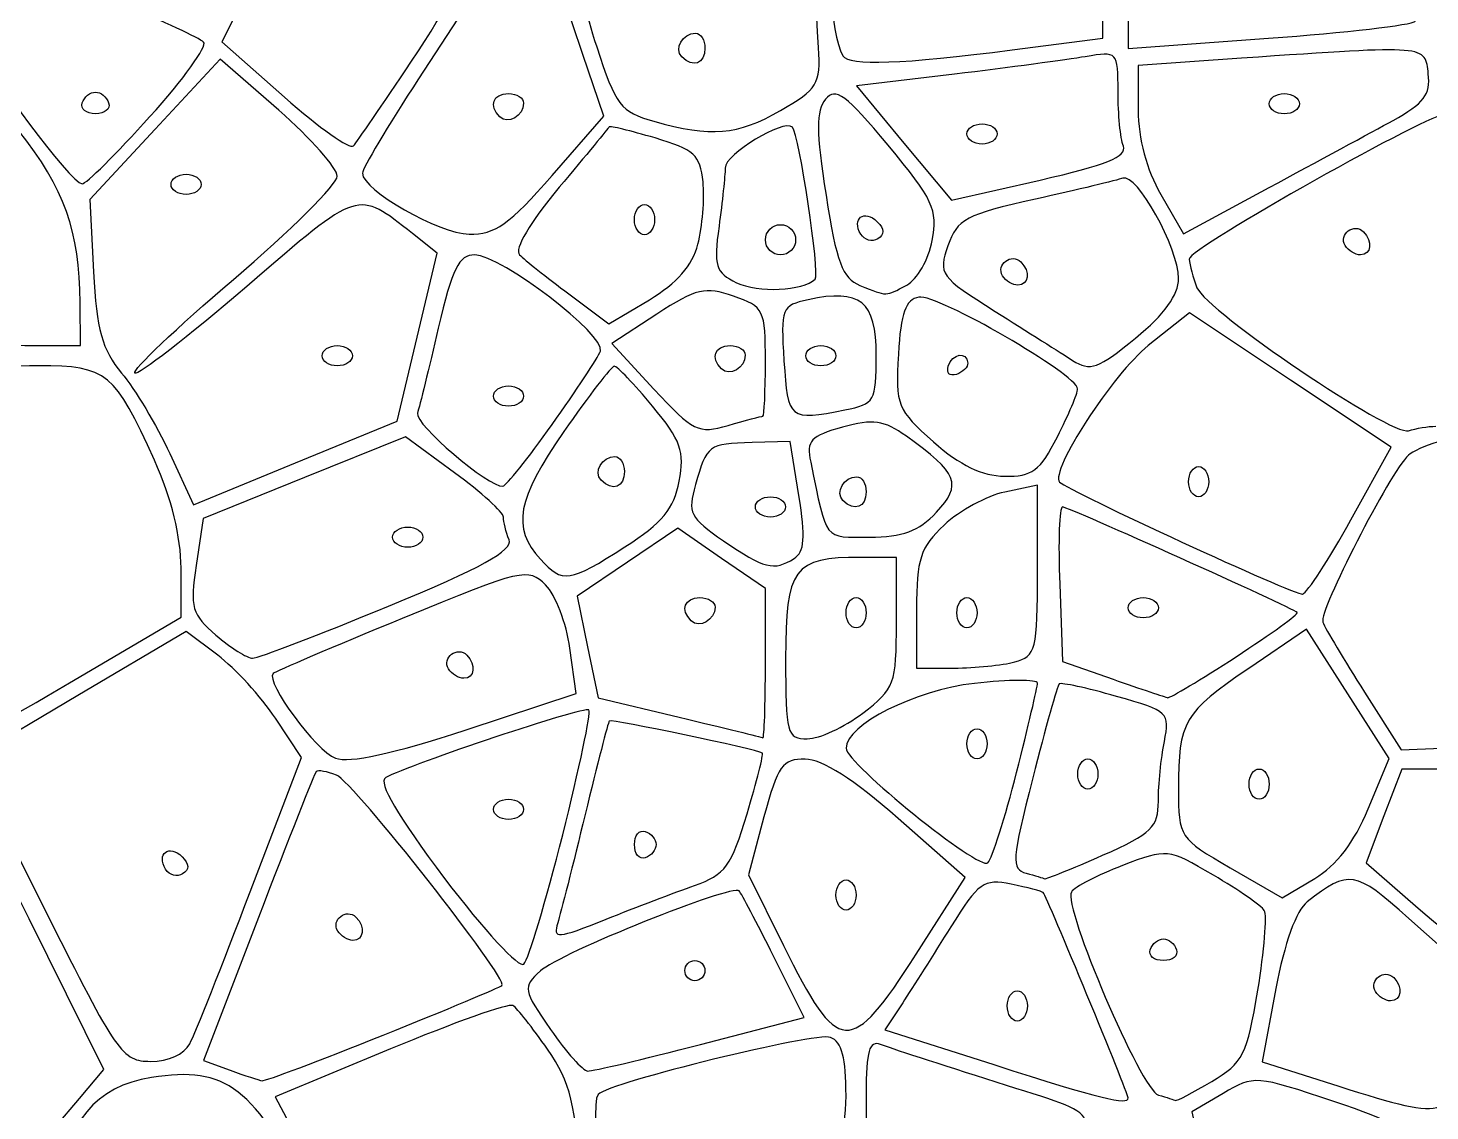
# Model space of a CAD drawing. Extents: x 1 to 601, y -4 to 449.
# Drawn here: x 318.7 to 423.1, y 79.4 to 160 of the extents above; entities that cross this region are included whole.
import ezdxf

# ---------------------------------------------------------------- set-up
doc = ezdxf.new("R2010")
doc.units = 0
doc.layers.get('0').update_dxf_attribs({"linetype": 'CONTINUOUS'})

msp = doc.modelspace()

# ---------------------------------------------------------------- linework, layer by layer
at = {"color": 7}
for points in [[(392.00097, 158.376008), (398.75097, 159.24903), (398.75097, 165.24903), (398.75097, 171.24903), (390.50097, 171.008438)], [(407.56347, 168.157575), (400.62597, 169.138335), (400.62597, 163.811782), (400.62597, 158.485237), (411.066008, 159.244665)], [(335.002957, 162.627945), (333.15846, 158.988015), (337.829715, 154.854008)], [(357.742477, 149.040645), (361.583932, 153.45726), (360.036097, 158.040645), (358.488262, 162.62403), (355.229377, 162.62403), (351.970485, 162.62403), (347.798227, 156.223223)], [(337.39269, 153.883432), (333.03441, 157.688842), (328.184167, 152.468932), (323.333925, 147.24903), (323.61351, 141.870675)], [(409.06347, 157.757918), (401.37597, 157.229685), (401.37597, 153.887947)], [(387.704122, 156.573263), (380.407275, 155.692763), (383.937142, 151.45053), (387.467017, 147.208305), (394.066987, 148.696853)], [(403.058002, 147.62361), (404.740042, 144.70101), (411.120502, 148.137263)], [(347.701492, 137.00499), (349.19376, 143.252872), (347.347365, 144.709785)], [(358.989068, 140.225243), (361.977165, 137.99844), (364.985025, 139.79211)], [(319.06347, 136.383315), (322.62597, 136.374015), (322.608045, 139.561515), (322.608075, 139.56153)], [(417.217042, 123.422625), (420.206272, 128.812267), (412.701352, 133.809075), (405.196432, 138.805883), (402.128962, 136.3764)], [(365.530822, 138.712928), (362.191455, 136.540695), (365.321092, 133.145437)], [(329.28015, 128.355585), (331.05933, 124.529985), (338.634277, 127.64355), (346.209232, 130.757115), (347.701492, 137.00499)], [(350.482005, 126.921195), (346.83804, 129.596108), (339.308535, 126.552562), (331.779038, 123.509017), (331.256753, 120.02616)], [(376.11465, 125.21331), (375.45765, 129.24903), (372.64152, 129.161242)], [(393.87597, 119.646097), (393.87597, 125.993213), (391.43847, 125.479567)], [(373.62597, 112.713), (373.62597, 118.30197), (370.365225, 120.545415), (367.104488, 122.788868), (363.357998, 120.26583), (359.611508, 117.7428), (360.386917, 113.95749), (361.162328, 110.172172), (367.206653, 108.728093)], [(383.37597, 115.787198), (383.37597, 120.62403), (380.701665, 120.62403)], [(321.813405, 111.278363), (330.12597, 116.182703), (330.12597, 119.812733)], [(395.531925, 118.62396), (395.75097, 112.873883), (399.50097, 111.557085)], [(384.87597, 116.733713), (384.87597, 112.37403), (387.68847, 112.38423)], [(332.856173, 113.342595), (330.50097, 115.113645), (322.44537, 110.345692), (314.389763, 105.57774), (320.012565, 94.350885)], [(418.497375, 101.905223), (420.052155, 105.646448), (416.980522, 110.464478), (413.90889, 115.282508), (409.61145, 112.364168)], [(351.350692, 107.802105), (359.526037, 110.49903), (359.06616, 113.863043)], [(418.221675, 110.595413), (420.962978, 106.31007), (426.349613, 106.52955)], [(335.273003, 95.738235), (339.078825, 105.727432), (337.1451, 108.649485)], [(431.270265, 100.301648), (430.325857, 104.87403), (425.662942, 104.87403), (421.000035, 104.87403), (419.667052, 101.383665), (418.33407, 97.8933), (422.02476, 94.691535)], [(373.518967, 101.31153), (372.36591, 96.99903), (374.966497, 91.74903)], [(384.840045, 91.090695), (388.502685, 96.807368), (383.501827, 101.20266)], [(408.230107, 97.522672), (412.084245, 95.297505), (414.51342, 96.730748)], [(310.442318, 80.493427), (320.75097, 78.216682), (322.568573, 80.370735), (324.386175, 82.524795), (318.828248, 93.720157)], [(335.88366, 93.834023), (331.79127, 83.19393), (333.77112, 82.468193)], [(425.238758, 84.99903), (425.476538, 90.24903), (421.524735, 93.756825)], [(368.779995, 84.378967), (376.516373, 86.383912), (374.232285, 90.941467)], [(411.624608, 88.549598), (410.602845, 83.100172), (416.301908, 81.285495)], [(383.843543, 87.489847), (382.523325, 85.480665), (390.637148, 82.878)], [(345.70521, 84.052215), (337.117538, 80.495033), (341.08794, 73.009575), (345.05835, 65.52411), (349.77966, 63.88263)], [(381.12597, 80.67627), (381.12597, 76.568025), (385.81347, 73.477823)], [(407.693183, 80.74056), (405.359775, 79.363815), (406.933935, 72.302858)]]:
    msp.add_lwpolyline(points, dxfattribs=at)
for points in [[(367.396358, 157.85364)], [(392.00097, 158.376008)], [(347.235293, 157.470728)], [(322.769722, 154.43028)], [(374.75097, 153.871058)], [(411.12597, 154.37403)], [(327.803422, 153.411878)], [(353.85558, 153.394418)], [(420.348082, 153.131332)], [(388.62597, 152.12403)], [(400.271467, 151.216058)], [(329.37597, 148.37403)], [(357.742477, 149.040645)], [(363.87597, 145.74903)], [(373.62597, 144.24903)], [(380.727667, 144.661695)], [(368.601113, 143.93304)], [(416.783003, 143.822205)], [(377.319038, 141.3171)], [(391.283003, 141.572205)], [(404.37597, 141.378285)], [(384.142965, 140.883113)], [(340.62597, 135.62403)], [(370.35558, 134.644418)], [(376.62597, 135.62403)], [(387.23847, 134.83653)], [(353.37597, 132.62403)], [(379.53222, 131.59278)], [(357.746055, 130.503187)], [(373.43352, 131.12403)], [(395.36073, 129.59415)], [(361.396357, 126.35364)], [(405.12597, 126.24903)], [(372.87597, 124.37403)], [(379.396357, 124.85364)], [(386.355315, 123.97704)], [(417.217042, 123.422625)], [(345.87597, 122.12403)], [(363.16959, 121.40202)], [(375.76131, 120.537292)], [(345.56583, 116.988998)], [(368.10558, 115.894418)], [(379.62597, 116.49903)], [(387.87597, 116.49903)], [(400.62597, 116.87403)], [(373.62597, 112.713)], [(392.18847, 112.84671)], [(408.65853, 113.226683)], [(350.033003, 112.322205)], [(321.813405, 111.278363)], [(380.867677, 109.037198)], [(388.62597, 106.74903)], [(392.32128, 104.623958)], [(396.87597, 104.49903)], [(409.62597, 103.74903)], [(353.37597, 101.87403)], [(418.497375, 101.905223)], [(358.533952, 99.976875)], [(363.87597, 99.24903)], [(398.729587, 98.457758)], [(328.977668, 97.411695)], [(368.351182, 96.21231)], [(378.87597, 95.49903)], [(341.783003, 92.822205)], [(384.840045, 91.090695)], [(402.269723, 91.43028)], [(367.62597, 89.87403)], [(419.033003, 88.322205)], [(391.62597, 87.24903)], [(345.158528, 85.07184)], [(330.77019, 84.43653)], [(368.779995, 84.378967)], [(406.849875, 81.63426)], [(400.62597, 80.41182)]]:
    msp.add_lwpolyline(points, close=True, dxfattribs=at)
for points in [[(378.898703, 167.928915), (378.101085, 166.00329), (378.414825, 159.632483), (379.390792, 157.93653)], [(377.580547, 158.54622), (377.190398, 165.305993), (377.601772, 165.037388), (368.537033, 164.45073)], [(347.235293, 157.470728), (350.38686, 162.198855), (350.893005, 163.399575), (350.150048, 164.38539)], [(360.00702, 163.65045), (359.735355, 163.496332), (360.210952, 161.223743), (361.06392, 158.600243)], [(331.800622, 158.961795), (331.498312, 159.243428), (328.806937, 160.5039), (325.819792, 161.762835)], [(411.066008, 159.244665), (416.808023, 159.662355), (421.735658, 160.233713), (422.016293, 160.514355)], [(327.803422, 153.411878), (330.304192, 156.1827), (332.102925, 158.680163), (331.800622, 158.961795)], [(367.396358, 157.85364), (366.79716, 158.452838), (367.4745, 159.62403), (368.420235, 159.62403)], [(368.420235, 159.62403), (368.80839, 159.62403), (369.12597, 159.11778), (369.12597, 158.49903)], [(422.973082, 156.59409), (422.721855, 158.748713), (423.064972, 158.720003), (409.06347, 157.757918)], [(315.713625, 157.82562), (315.481717, 157.09125), (321.935692, 148.454813), (322.753777, 148.40478)], [(361.06392, 158.600243), (362.48238, 154.237395), (362.84463, 153.765517), (365.307862, 153.07191)], [(369.12597, 158.49903), (369.12597, 157.339223), (368.241, 157.009005), (367.396358, 157.85364)], [(374.75097, 153.871058), (377.520945, 155.461358), (377.737905, 155.81982), (377.580547, 158.54622)], [(379.390792, 157.93653), (379.824982, 157.18203), (383.855512, 157.322498), (392.00097, 158.376008)], [(397.43847, 157.872368), (396.097845, 157.64214), (391.717387, 157.057538), (387.704122, 156.573263)], [(399.87597, 155.26884), (399.87597, 158.264288), (399.854445, 158.287268), (397.43847, 157.872368)], [(342.961215, 151.234515), (343.214347, 151.517498), (345.137685, 154.323795), (347.235293, 157.470728)], [(420.348082, 153.131333), (422.642175, 154.386555), (423.152055, 155.059163), (422.973082, 156.59409)], [(347.798227, 156.223223), (345.503482, 152.702775), (343.62597, 149.542193), (343.62597, 149.199698)], [(382.76127, 151.283243), (379.607377, 155.07303), (378.854385, 155.626718), (378.09642, 154.71342)], [(322.769722, 154.43028), (322.917532, 154.873718), (323.359095, 155.23653), (323.75097, 155.23653)], [(323.75097, 155.23653), (324.142845, 155.23653), (324.584407, 154.873718), (324.732217, 154.43028)], [(337.829715, 154.854008), (340.398908, 152.580308), (342.708082, 150.951533), (342.961215, 151.234515)], [(353.85558, 153.394418), (353.010945, 154.23906), (353.341162, 155.12403), (354.50097, 155.12403)], [(354.50097, 155.12403), (355.11972, 155.12403), (355.62597, 154.80645), (355.62597, 154.418295)], [(378.09642, 154.71342), (377.3907, 153.863085), (377.39928, 152.29542), (378.135495, 147.562545)], [(400.271467, 151.216058), (400.053945, 151.782915), (399.87597, 153.606668), (399.87597, 155.26884)], [(411.12597, 154.37403), (411.12597, 154.78653), (411.63222, 155.12403), (412.25097, 155.12403)], [(412.25097, 155.12403), (412.86972, 155.12403), (413.37597, 154.78653), (413.37597, 154.37403)], [(323.75097, 153.62403), (323.063467, 153.62403), (322.621905, 153.986843), (322.769722, 154.43028)], [(324.732217, 154.43028), (324.880035, 153.986843), (324.438472, 153.62403), (323.75097, 153.62403)], [(341.75097, 148.984215), (341.75097, 149.585805), (339.789742, 151.79046), (337.39269, 153.883432)], [(355.62597, 154.418295), (355.62597, 153.47256), (354.454777, 152.79522), (353.85558, 153.394418)], [(365.307862, 153.07191), (369.591562, 151.8657), (371.546145, 152.031113), (374.75097, 153.871058)], [(401.37597, 153.887947), (401.37597, 151.794428), (402.004252, 149.454547), (403.058002, 147.62361)], [(424.190812, 153.508478), (423.746392, 154.06086), (405.128917, 143.59344), (405.178687, 142.819178)], [(412.25097, 153.62403), (411.63222, 153.62403), (411.12597, 153.96153), (411.12597, 154.37403)], [(413.37597, 154.37403), (413.37597, 153.96153), (412.86972, 153.62403), (412.25097, 153.62403)], [(322.608075, 139.56153), (322.578, 144.914768), (321.462645, 148.041375), (318.034245, 152.382727)], [(322.753777, 148.40478), (323.030317, 148.38783), (325.30266, 150.641063), (327.803422, 153.411878)], [(361.989353, 152.653935), (361.950053, 152.568735), (360.280275, 150.54411), (358.278705, 148.154767)], [(365.405873, 151.825913), (363.566078, 152.366528), (362.028638, 152.739135), (361.989353, 152.653935)], [(375.631282, 152.618715), (374.985285, 153.264713), (370.62597, 150.622057), (370.62597, 149.584448)], [(377.319037, 141.3171), (377.705272, 141.703335), (376.153132, 152.096873), (375.631282, 152.618715)], [(388.62597, 152.12403), (388.62597, 152.53653), (389.13222, 152.87403), (389.75097, 152.87403)], [(389.75097, 152.87403), (390.36972, 152.87403), (390.87597, 152.53653), (390.87597, 152.12403)], [(411.120502, 148.137263), (414.62976, 150.027195), (418.782172, 152.274525), (420.348082, 153.131332)], [(368.980163, 148.561643), (368.780385, 150.550163), (368.32161, 150.96915), (365.405873, 151.825913)], [(389.75097, 151.37403), (389.13222, 151.37403), (388.62597, 151.71153), (388.62597, 152.12403)], [(390.87597, 152.12403), (390.87597, 151.71153), (390.36972, 151.37403), (389.75097, 151.37403)], [(386.041837, 144.203108), (386.471527, 146.493563), (386.12514, 147.24114), (382.76127, 151.283243)], [(394.066987, 148.696853), (398.971942, 149.80311), (400.565392, 150.450105), (400.271467, 151.216058)], [(370.62597, 149.584448), (370.62597, 149.033865), (370.42065, 147.085425), (370.169708, 145.254577)], [(329.37597, 148.37403), (329.37597, 148.78653), (329.88222, 149.12403), (330.50097, 149.12403)], [(330.50097, 147.62403), (329.88222, 147.62403), (329.37597, 147.96153), (329.37597, 148.37403)], [(330.50097, 149.12403), (331.11972, 149.12403), (331.62597, 148.78653), (331.62597, 148.37403)], [(331.62597, 148.37403), (331.62597, 147.96153), (331.11972, 147.62403), (330.50097, 147.62403)], [(334.021072, 141.299617), (338.272515, 144.924547), (341.75097, 148.382617), (341.75097, 148.984215)], [(343.62597, 149.199698), (343.62597, 147.953303), (349.311855, 144.713018), (351.575992, 144.669113)], [(351.575992, 144.669113), (353.502817, 144.631763), (354.558937, 145.38045), (357.742477, 149.040645)], [(368.601113, 143.93304), (368.935643, 145.224038), (369.106215, 147.306908), (368.980163, 148.561643)], [(400.234748, 148.838302), (399.813323, 148.68114), (396.883185, 147.97737), (393.72333, 147.274373)], [(404.37597, 141.378285), (404.37597, 143.64222), (401.27595, 149.2266), (400.234748, 148.838302)], [(347.347365, 144.709785), (343.199317, 147.982845), (343.504042, 148.079895), (335.016457, 140.78274)], [(358.278705, 148.154767), (356.101605, 145.55589), (354.91299, 143.537618), (355.320233, 143.131282)], [(378.135495, 147.562545), (378.909765, 142.585313), (379.362285, 141.386115), (380.664705, 140.859938)], [(393.72333, 147.274373), (388.534275, 146.11992), (387.90432, 145.784423), (387.215528, 143.808548)], [(363.87597, 145.74903), (363.87597, 146.36778), (364.21347, 146.87403), (364.62597, 146.87403)], [(364.62597, 146.87403), (365.03847, 146.87403), (365.37597, 146.36778), (365.37597, 145.74903)], [(380.72769, 144.661695), (380.015032, 145.814805), (380.991202, 146.558798), (381.95382, 145.59618)], [(364.62597, 144.62403), (364.21347, 144.62403), (363.87597, 145.13028), (363.87597, 145.74903)], [(365.37597, 145.74903), (365.37597, 145.13028), (365.03847, 144.62403), (364.62597, 144.62403)], [(370.169708, 145.254577), (369.761332, 142.27518), (369.8991, 141.834817), (371.482208, 141.059205)], [(373.62597, 144.24903), (373.62597, 144.86778), (374.13222, 145.37403), (374.75097, 145.37403)], [(374.75097, 145.37403), (375.36972, 145.37403), (375.87597, 144.86778), (375.87597, 144.24903)], [(381.95382, 145.59618), (382.492455, 145.057545), (382.505392, 144.63804), (381.99312, 144.32145)], [(416.783003, 143.822205), (416.270692, 144.651128), (417.453803, 145.546193), (418.14636, 144.853642)], [(374.75097, 143.12403), (374.13222, 143.12403), (373.62597, 143.63028), (373.62597, 144.24903)], [(375.87597, 144.24903), (375.87597, 143.63028), (375.36972, 143.12403), (374.75097, 143.12403)], [(381.99312, 144.32145), (381.57318, 144.061913), (381.003727, 144.215025), (380.727667, 144.661695)], [(384.143002, 140.883143), (384.92313, 141.30066), (385.777605, 142.794645), (386.041837, 144.203108)], [(418.14636, 144.853642), (418.859453, 144.14055), (418.726553, 143.12403), (417.920235, 143.12403)], [(351.988942, 143.12403), (350.803785, 143.12403), (350.305012, 142.126612), (349.26987, 137.68653)], [(361.343962, 135.970912), (361.787805, 137.127547), (353.94546, 143.12403), (351.988942, 143.12403)], [(355.320233, 143.131282), (355.69464, 142.757708), (357.345615, 141.449985), (358.989068, 140.225243)], [(364.985025, 139.79211), (367.04115, 141.018233), (368.185335, 142.328483), (368.601113, 143.93304)], [(387.215528, 143.808548), (386.47935, 141.69675), (386.60109, 141.527445), (390.726938, 138.925215)], [(391.283003, 141.572205), (390.770693, 142.401128), (391.953803, 143.296193), (392.64636, 142.603642)], [(417.920235, 143.12403), (417.53208, 143.12403), (417.020325, 143.438212), (416.783003, 143.822205)], [(392.64636, 142.603642), (393.359453, 141.89055), (393.226553, 140.87403), (392.420235, 140.87403)], [(405.178687, 142.819178), (405.207637, 142.368097), (405.46563, 141.407227), (405.751912, 140.68392)], [(323.61351, 141.870675), (323.838547, 137.541765), (324.245092, 136.071712), (325.697032, 134.336752)], [(326.674987, 134.325007), (326.463885, 134.53611), (329.769622, 137.674687), (334.021072, 141.299617)], [(371.482208, 141.059205), (373.049768, 140.291205), (376.443075, 140.441137), (377.319038, 141.3171)], [(392.420235, 140.87403), (392.03208, 140.87403), (391.520325, 141.188212), (391.283003, 141.572205)], [(401.183475, 136.938713), (403.34751, 138.711982), (404.37597, 140.14218), (404.37597, 141.378285)], [(335.016457, 140.78274), (330.63975, 137.019885), (326.88609, 134.113912), (326.674987, 134.325007)], [(371.248087, 140.05623), (369.135697, 140.79261), (368.49735, 140.642625), (365.530822, 138.712928)], [(373.62597, 135.175657), (373.62597, 139.051598), (373.522852, 139.26324), (371.248087, 140.05623)], [(381.87597, 135.667237), (381.87597, 139.672043), (380.68368, 140.639228), (376.796618, 139.787647)], [(380.664705, 140.859938), (382.74804, 140.01828), (382.524157, 140.016788), (384.142965, 140.883113)], [(385.054095, 139.982692), (384.046912, 139.79124), (383.69892, 138.826012), (383.521777, 135.732525)], [(396.86955, 133.15665), (396.858225, 134.201197), (386.405992, 140.23968), (385.054095, 139.982692)], [(405.751912, 140.68392), (406.444605, 138.933803), (420.225045, 129.623415), (421.499812, 130.04427)], [(313.88496, 138.820815), (315.32703, 136.65396), (315.88443, 136.391595), (319.06347, 136.383315)], [(376.796618, 139.787647), (374.830928, 139.356997), (374.761013, 139.178925), (375.007883, 135.231758)], [(390.726938, 138.925215), (393.077655, 137.442585), (395.67372, 135.80049), (396.495975, 135.276113)], [(349.26987, 137.68653), (348.572647, 134.695905), (347.87829, 131.84385), (347.726857, 131.348632)], [(396.495975, 135.276113), (397.806795, 134.440163), (398.384295, 134.644995), (401.183475, 136.938713)], [(340.62597, 135.62403), (340.62597, 136.03653), (341.13222, 136.37403), (341.75097, 136.37403)], [(341.75097, 136.37403), (342.36972, 136.37403), (342.87597, 136.03653), (342.87597, 135.62403)], [(357.746055, 130.503187), (359.530852, 133.004745), (361.149907, 135.465217), (361.343962, 135.970912)], [(370.35558, 134.644418), (369.510945, 135.48906), (369.841162, 136.37403), (371.00097, 136.37403)], [(371.00097, 136.37403), (371.61972, 136.37403), (372.12597, 136.05645), (372.12597, 135.668295)], [(376.62597, 135.62403), (376.62597, 136.03653), (377.13222, 136.37403), (377.75097, 136.37403)], [(377.75097, 136.37403), (378.36972, 136.37403), (378.87597, 136.03653), (378.87597, 135.62403)], [(383.521777, 135.732525), (383.30355, 131.921512), (383.429107, 131.609452), (386.146777, 129.208275)], [(387.23847, 134.83653), (387.560752, 135.803385), (388.589452, 135.977055), (388.68222, 135.08028)], [(402.128962, 136.3764), (399.520027, 134.310083), (394.757535, 126.99246), (395.523292, 126.226702)], [(319.533113, 134.87403), (315.639218, 134.87403), (314.61549, 134.513543), (309.963855, 131.504415)], [(328.145048, 127.8459), (325.202678, 134.386095), (324.604793, 134.87403), (319.533113, 134.87403)], [(341.75097, 134.87403), (341.13222, 134.87403), (340.62597, 135.21153), (340.62597, 135.62403)], [(342.87597, 135.62403), (342.87597, 135.21153), (342.36972, 134.87403), (341.75097, 134.87403)], [(362.37597, 134.84895), (362.16972, 134.8497), (360.48222, 132.662902), (358.62597, 129.988672)], [(365.223982, 131.868652), (363.863827, 133.506742), (362.58222, 134.84787), (362.37597, 134.84895)], [(372.12597, 135.668295), (372.12597, 134.72256), (370.954777, 134.04522), (370.35558, 134.644418)], [(373.43352, 131.12403), (373.539367, 131.12403), (373.62597, 132.947265), (373.62597, 135.175657)], [(375.007883, 135.231758), (375.280493, 130.873058), (375.410558, 130.768447), (379.53222, 131.59278)], [(377.75097, 134.87403), (377.13222, 134.87403), (376.62597, 135.21153), (376.62597, 135.62403)], [(378.87597, 135.62403), (378.87597, 135.21153), (378.36972, 134.87403), (377.75097, 134.87403)], [(379.53222, 131.59278), (381.767213, 132.03978), (381.87597, 132.228848), (381.87597, 135.667237)], [(387.83847, 134.23653), (387.34347, 134.07153), (387.07347, 134.34153), (387.23847, 134.83653)], [(388.68222, 135.08028), (388.71312, 134.781217), (388.33347, 134.40153), (387.83847, 134.23653)], [(325.697032, 134.336752), (326.6892, 133.15119), (328.301602, 130.459665), (329.28015, 128.355585)], [(353.37597, 132.62403), (353.37597, 133.03653), (353.88222, 133.37403), (354.50097, 133.37403)], [(354.50097, 131.87403), (353.88222, 131.87403), (353.37597, 132.21153), (353.37597, 132.62403)], [(354.50097, 133.37403), (355.11972, 133.37403), (355.62597, 133.03653), (355.62597, 132.62403)], [(355.62597, 132.62403), (355.62597, 132.21153), (355.11972, 131.87403), (354.50097, 131.87403)], [(365.321092, 133.145437), (368.240948, 129.977767), (368.611282, 129.796222), (370.8459, 130.437105)], [(395.36073, 129.59415), (396.194107, 131.227717), (396.873082, 132.830842), (396.86955, 133.15665)], [(367.208265, 126.285165), (367.62576, 128.51061), (367.336552, 129.324412), (365.223982, 131.868652)], [(347.726857, 131.348632), (347.482995, 130.551165), (353.029672, 125.811457), (354.08622, 125.914462)], [(354.08622, 125.914462), (354.314332, 125.936737), (355.961257, 128.00163), (357.746055, 130.503187)], [(370.8459, 130.437105), (372.163237, 130.81491), (373.327672, 131.12403), (373.43352, 131.12403)], [(384.117937, 129.629745), (382.43265, 130.829782), (381.65145, 130.941127), (379.358745, 130.308082)], [(358.62597, 129.988672), (355.10394, 124.914615), (354.727732, 122.859682), (356.884515, 120.476467)], [(379.358745, 130.308082), (376.977292, 129.650528), (376.665885, 129.30843), (376.995885, 127.71237)], [(386.355315, 123.97704), (388.295775, 126.04257), (387.95832, 126.895155), (384.117937, 129.629745)], [(391.42323, 126.655252), (393.502867, 126.628477), (394.05981, 127.044135), (395.36073, 129.59415)], [(421.499812, 130.04427), (422.049172, 130.225635), (422.96019, 130.37403), (423.524295, 130.37403)], [(372.64152, 129.161242), (369.335017, 129.058162), (369.27678, 129.014985), (368.421262, 126.03195)], [(386.146777, 129.208275), (388.096117, 127.485945), (389.768887, 126.676575), (391.42323, 126.655252)], [(423.642765, 129.200768), (422.73978, 128.928338), (421.773037, 128.490248), (421.494458, 128.227238)], [(330.12597, 119.812733), (330.12597, 122.125148), (329.406938, 125.041005), (328.145048, 127.8459)], [(361.396357, 126.35364), (360.79716, 126.952837), (361.4745, 128.12403), (362.420235, 128.12403)], [(362.420235, 128.12403), (362.80839, 128.12403), (363.12597, 127.61778), (363.12597, 126.99903)], [(376.995885, 127.71237), (378.231285, 121.737202), (377.927497, 122.12403), (381.384525, 122.12403)], [(405.12597, 126.24903), (405.12597, 126.86778), (405.46347, 127.37403), (405.87597, 127.37403)], [(405.87597, 127.37403), (406.28847, 127.37403), (406.62597, 126.86778), (406.62597, 126.24903)], [(421.494458, 128.227238), (420.098782, 126.909563), (414.816915, 116.609715), (415.125068, 115.806675)], [(354.12597, 123.621495), (354.12597, 123.965122), (352.486185, 125.449987), (350.482005, 126.921195)], [(363.12597, 126.99903), (363.12597, 125.839223), (362.241, 125.509005), (361.396357, 126.35364)], [(363.16959, 121.40202), (365.956162, 123.190155), (366.824632, 124.240222), (367.208265, 126.285165)], [(379.396357, 124.85364), (378.79716, 125.452837), (379.4745, 126.62403), (380.420235, 126.62403)], [(380.420235, 126.62403), (380.80839, 126.62403), (381.12597, 126.11778), (381.12597, 125.49903)], [(368.421262, 126.03195), (367.81695, 123.92484), (367.98837, 123.581145), (370.5069, 121.850175)], [(381.12597, 125.49903), (381.12597, 124.339223), (380.241, 124.009005), (379.396357, 124.85364)], [(391.43847, 125.479567), (390.097845, 125.197065), (388.072845, 124.094603), (386.93847, 123.029655)], [(395.523292, 126.226702), (396.19872, 125.551275), (413.084227, 117.773843), (413.614395, 117.893978)], [(405.87597, 125.12403), (405.46347, 125.12403), (405.12597, 125.63028), (405.12597, 126.24903)], [(406.62597, 126.24903), (406.62597, 125.63028), (406.28847, 125.12403), (405.87597, 125.12403)], [(372.87597, 124.37403), (372.87597, 124.78653), (373.38222, 125.12403), (374.00097, 125.12403)], [(374.00097, 123.62403), (373.38222, 123.62403), (372.87597, 123.96153), (372.87597, 124.37403)], [(374.00097, 125.12403), (374.61972, 125.12403), (375.12597, 124.78653), (375.12597, 124.37403)], [(375.12597, 124.37403), (375.12597, 123.96153), (374.61972, 123.62403), (374.00097, 123.62403)], [(375.76131, 120.537292), (376.543597, 121.033065), (376.623352, 122.088525), (376.11465, 125.21331)], [(395.740177, 124.37403), (395.505157, 124.37403), (395.411445, 121.7865), (395.531925, 118.62396)], [(413.21082, 116.518838), (412.796475, 116.893013), (396.158025, 124.37403), (395.740177, 124.37403)], [(354.537098, 121.925332), (354.31098, 122.514592), (354.12597, 123.27786), (354.12597, 123.621495)], [(381.384525, 122.12403), (383.849887, 122.12403), (385.026592, 122.562682), (386.355315, 123.97704)], [(413.614395, 117.893978), (413.951775, 117.970425), (415.572967, 120.458318), (417.217042, 123.422625)], [(345.87597, 122.12403), (345.87597, 122.53653), (346.38222, 122.87403), (347.00097, 122.87403)], [(347.00097, 121.37403), (346.38222, 121.37403), (345.87597, 121.71153), (345.87597, 122.12403)], [(347.00097, 122.87403), (347.61972, 122.87403), (348.12597, 122.53653), (348.12597, 122.12403)], [(348.12597, 122.12403), (348.12597, 121.71153), (347.61972, 121.37403), (347.00097, 121.37403)], [(386.93847, 123.029655), (385.14708, 121.347908), (384.87597, 120.520328), (384.87597, 116.733713)], [(345.56583, 116.988997), (352.471095, 119.833537), (354.839678, 121.13682), (354.537098, 121.925332)], [(356.884515, 120.476467), (358.519462, 118.669875), (359.028787, 118.744875), (363.16959, 121.40202)], [(370.5069, 121.850175), (373.529565, 119.77272), (374.26494, 119.588977), (375.76131, 120.537292)], [(331.256753, 120.02616), (330.782835, 116.865855), (330.918533, 116.384977), (332.722043, 114.83367)], [(380.701665, 120.62403), (375.724417, 120.62403), (375.12597, 119.816205), (375.12597, 113.097645)], [(357.262838, 118.570493), (355.971593, 119.861745), (355.556805, 119.764942), (346.585185, 116.07867)], [(392.18847, 112.846747), (393.769913, 113.270557), (393.87597, 113.697892), (393.87597, 119.646097)], [(359.06616, 113.863043), (358.813223, 115.713248), (358.00173, 117.8316), (357.262838, 118.570493)], [(335.44653, 113.12403), (335.85183, 113.12403), (340.405515, 114.863265), (345.56583, 116.988998)], [(368.10558, 115.894418), (367.260945, 116.73906), (367.591162, 117.62403), (368.75097, 117.62403)], [(369.87597, 116.918295), (369.87597, 115.97256), (368.704777, 115.29522), (368.10558, 115.894418)], [(368.75097, 117.62403), (369.36972, 117.62403), (369.87597, 117.30645), (369.87597, 116.918295)], [(379.62597, 116.49903), (379.62597, 117.11778), (379.96347, 117.62403), (380.37597, 117.62403)], [(380.37597, 117.62403), (380.78847, 117.62403), (381.12597, 117.11778), (381.12597, 116.49903)], [(387.87597, 116.49903), (387.87597, 117.11778), (388.21347, 117.62403), (388.62597, 117.62403)], [(388.62597, 117.62403), (389.03847, 117.62403), (389.37597, 117.11778), (389.37597, 116.49903)], [(400.62597, 116.87403), (400.62597, 117.28653), (401.13222, 117.62403), (401.75097, 117.62403)], [(401.75097, 117.62403), (402.36972, 117.62403), (402.87597, 117.28653), (402.87597, 116.87403)], [(346.585185, 116.07867), (341.451368, 113.96928), (337.128098, 112.121805), (336.977917, 111.97317)], [(380.37597, 115.37403), (379.96347, 115.37403), (379.62597, 115.88028), (379.62597, 116.49903)], [(381.12597, 116.49903), (381.12597, 115.88028), (380.78847, 115.37403), (380.37597, 115.37403)], [(388.62597, 115.37403), (388.21347, 115.37403), (387.87597, 115.88028), (387.87597, 116.49903)], [(389.37597, 116.49903), (389.37597, 115.88028), (389.03847, 115.37403), (388.62597, 115.37403)], [(401.75097, 116.12403), (401.13222, 116.12403), (400.62597, 116.46153), (400.62597, 116.87403)], [(402.87597, 116.87403), (402.87597, 116.46153), (402.36972, 116.12403), (401.75097, 116.12403)], [(408.65853, 113.226683), (411.277702, 114.933143), (413.32623, 116.41461), (413.21082, 116.518838)], [(332.722043, 114.83367), (333.815205, 113.893365), (335.04123, 113.12403), (335.44653, 113.12403)], [(380.867677, 109.037198), (383.255002, 110.8581), (383.37597, 111.183623), (383.37597, 115.787198)], [(415.125068, 115.806675), (415.320488, 115.297418), (416.713965, 112.952348), (418.221675, 110.595413)], [(350.033003, 112.322205), (349.520692, 113.151128), (350.703802, 114.046193), (351.39636, 113.353642)], [(337.1451, 108.649485), (336.081555, 110.256615), (334.151535, 112.36851), (332.856173, 113.342595)], [(351.39636, 113.353642), (352.109452, 112.64055), (351.976553, 111.62403), (351.170235, 111.62403)], [(373.43847, 107.204018), (373.541595, 107.159993), (373.62597, 109.639065), (373.62597, 112.713)], [(375.12597, 113.097645), (375.12597, 107.480288), (375.22239, 107.12403), (376.742677, 107.12403)], [(387.68847, 112.38423), (389.235345, 112.39023), (391.260345, 112.59798), (392.18847, 112.84671)], [(403.57368, 110.182155), (403.751175, 110.150205), (406.039357, 111.520223), (408.65853, 113.226683)], [(336.977917, 111.97317), (336.371123, 111.372622), (340.179713, 106.213335), (341.624325, 105.678937)], [(351.170235, 111.62403), (350.78208, 111.62403), (350.270325, 111.938212), (350.033003, 112.322205)], [(409.61145, 112.364168), (404.747977, 109.061453), (404.37597, 108.422693), (404.37597, 103.3746)], [(313.000905, 106.40784), (313.275863, 106.38924), (317.241488, 108.58098), (321.813405, 111.278363)], [(389.18847, 111.243405), (384.756885, 110.744355), (379.62597, 108.158235), (379.62597, 106.42365)], [(393.87597, 111.26013), (393.87597, 111.541282), (391.766595, 111.533767), (389.18847, 111.243405)], [(392.32128, 104.623987), (393.176363, 107.992718), (393.87597, 110.978977), (393.87597, 111.26013)], [(395.500508, 111.207503), (395.362755, 111.092333), (394.47441, 107.949773), (393.526418, 104.224035)], [(399.759082, 110.279768), (397.554622, 110.905193), (395.63826, 111.322673), (395.500508, 111.207503)], [(399.50097, 111.557085), (401.56347, 110.832848), (403.396192, 110.214128), (403.57368, 110.182155)], [(403.321582, 106.914585), (403.752165, 109.067513), (403.632052, 109.180972), (399.759082, 110.279768)], [(360.483585, 109.266413), (360.18273, 109.567268), (347.176492, 105.238853), (345.356152, 104.232075)], [(358.533952, 99.976875), (359.777685, 104.914695), (360.65502, 109.094985), (360.483585, 109.266413)], [(373.407757, 106.052108), (373.03119, 106.332293), (362.12379, 108.616853), (361.99458, 108.442613)], [(367.206653, 108.728093), (370.531028, 107.933842), (373.335345, 107.248013), (373.43847, 107.204018)], [(376.742677, 107.12403), (377.631863, 107.12403), (379.488112, 107.984955), (380.867677, 109.037198)], [(341.624325, 105.678937), (342.656775, 105.297008), (345.908723, 106.006875), (351.350692, 107.802105)], [(361.99458, 108.442613), (361.915627, 108.336143), (361.11108, 105.21153), (360.206707, 101.49903)], [(388.62597, 106.74903), (388.62597, 107.36778), (388.96347, 107.87403), (389.37597, 107.87403)], [(389.37597, 107.87403), (389.78847, 107.87403), (390.12597, 107.36778), (390.12597, 106.74903)], [(389.37597, 105.62403), (388.96347, 105.62403), (388.62597, 106.13028), (388.62597, 106.74903)], [(390.12597, 106.74903), (390.12597, 106.13028), (389.78847, 105.62403), (389.37597, 105.62403)], [(402.87597, 102.489008), (402.87597, 103.697648), (403.076498, 105.689153), (403.321582, 106.914585)], [(372.25797, 101.53413), (372.97659, 103.95486), (373.493992, 105.987945), (373.407757, 106.052108)], [(376.586497, 105.610995), (374.886457, 105.622545), (374.542875, 105.141), (373.518967, 101.31153)], [(383.501827, 101.20266), (380.22513, 104.082578), (377.84091, 105.602453), (376.586497, 105.610995)], [(379.62597, 106.42365), (379.62597, 105.311205), (389.574382, 97.271865), (390.179827, 97.895048)], [(396.87597, 104.49903), (396.87597, 105.11778), (397.21347, 105.62403), (397.62597, 105.62403)], [(397.62597, 105.62403), (398.03847, 105.62403), (398.37597, 105.11778), (398.37597, 104.49903)], [(318.828248, 93.720157), (315.77139, 99.877612), (312.913673, 104.821815), (312.477765, 104.707275)], [(340.193663, 104.69172), (340.073978, 104.572035), (338.13447, 99.68607), (335.88366, 93.834023)], [(341.690655, 104.418397), (340.986998, 104.688412), (340.313355, 104.811412), (340.193663, 104.69172)], [(354.007935, 88.76631), (354.50868, 89.246955), (342.949905, 103.935172), (341.690655, 104.418397)], [(390.179827, 97.895048), (390.502552, 98.227223), (391.466205, 101.255235), (392.32128, 104.623958)], [(397.62597, 103.37403), (397.21347, 103.37403), (396.87597, 103.88028), (396.87597, 104.49903)], [(398.37597, 104.49903), (398.37597, 103.88028), (398.03847, 103.37403), (397.62597, 103.37403)], [(409.62597, 103.74903), (409.62597, 104.36778), (409.96347, 104.87403), (410.37597, 104.87403)], [(410.37597, 104.87403), (410.78847, 104.87403), (411.12597, 104.36778), (411.12597, 103.74903)], [(345.356152, 104.232075), (344.761845, 103.90338), (346.235527, 101.384423), (349.74438, 96.731333)], [(393.526418, 104.224035), (391.967962, 98.09913), (391.92009, 97.41873), (393.02688, 97.123995)], [(404.37597, 103.3746), (404.37597, 99.798105), (404.42937, 99.717008), (408.230107, 97.522672)], [(410.37597, 102.62403), (409.96347, 102.62403), (409.62597, 103.13028), (409.62597, 103.74903)], [(411.12597, 103.74903), (411.12597, 103.13028), (410.78847, 102.62403), (410.37597, 102.62403)], [(353.37597, 101.87403), (353.37597, 102.28653), (353.88222, 102.62403), (354.50097, 102.62403)], [(354.50097, 102.62403), (355.11972, 102.62403), (355.62597, 102.28653), (355.62597, 101.87403)], [(398.729587, 98.457758), (402.397447, 100.079865), (402.87597, 100.545097), (402.87597, 102.489008)], [(354.50097, 101.12403), (353.88222, 101.12403), (353.37597, 101.46153), (353.37597, 101.87403)], [(355.62597, 101.87403), (355.62597, 101.46153), (355.11972, 101.12403), (354.50097, 101.12403)], [(360.206707, 101.49903), (359.302327, 97.78653), (358.383727, 94.153785), (358.16538, 93.42627)], [(368.351182, 96.21231), (370.646625, 97.02492), (371.104537, 97.648688), (372.25797, 101.53413)], [(414.51342, 96.730748), (416.130712, 97.68498), (417.462232, 99.41439), (418.497375, 101.905223)], [(363.87597, 99.24903), (363.87597, 99.936533), (364.238782, 100.378095), (364.68222, 100.230278)], [(364.68222, 100.230278), (365.125657, 100.082468), (365.48847, 99.640905), (365.48847, 99.24903)], [(328.97769, 97.411695), (328.265033, 98.564805), (329.241203, 99.308797), (330.20382, 98.34618)], [(355.65003, 90.362258), (355.992457, 90.712485), (357.290227, 95.039063), (358.533952, 99.976875)], [(364.68222, 98.267783), (364.238782, 98.119965), (363.87597, 98.561528), (363.87597, 99.24903)], [(365.48847, 99.24903), (365.48847, 98.857155), (365.125657, 98.415593), (364.68222, 98.267783)], [(330.20382, 98.34618), (330.742455, 97.807545), (330.755393, 97.38804), (330.24312, 97.07145)], [(394.417087, 96.71103), (394.508445, 96.66318), (396.44907, 97.44921), (398.729587, 98.457758)], [(406.969208, 96.977993), (403.575578, 98.96679), (403.550813, 98.969385), (400.195058, 97.687815)], [(330.24312, 97.07145), (329.82318, 96.811912), (329.253728, 96.965025), (328.977668, 97.411695)], [(393.02688, 97.123995), (393.700132, 96.944715), (394.325723, 96.75888), (394.417087, 96.71103)], [(400.195058, 97.687815), (398.342618, 96.980363), (396.638505, 96.096563), (396.408135, 95.72382)], [(421.524735, 93.756825), (417.476588, 97.350143), (417.119955, 97.408267), (413.948678, 94.991482)], [(349.74438, 96.731333), (352.65006, 92.878118), (355.307595, 90.012038), (355.65003, 90.362258)], [(371.674838, 95.798775), (371.18082, 96.340485), (358.28289, 91.160047), (356.873318, 89.853765)], [(361.759672, 93.697658), (363.954885, 94.574445), (366.921067, 95.706038), (368.351182, 96.21231)], [(378.87597, 95.49903), (378.87597, 96.11778), (379.21347, 96.62403), (379.62597, 96.62403)], [(379.62597, 96.62403), (380.03847, 96.62403), (380.37597, 96.11778), (380.37597, 95.49903)], [(391.910325, 96.304657), (389.875665, 96.711592), (389.48013, 96.431415), (387.42141, 93.124973)], [(394.31046, 95.678715), (394.21758, 95.777542), (393.137528, 96.05922), (391.910325, 96.304657)], [(410.765573, 94.350405), (410.550915, 94.69773), (408.84255, 95.880143), (406.969208, 96.977993)], [(330.77019, 84.43653), (331.15353, 85.158405), (333.179798, 90.24417), (335.273003, 95.738235)], [(374.232285, 90.941467), (372.976035, 93.448125), (371.825183, 95.633917), (371.674838, 95.798775)], [(379.62597, 94.37403), (379.21347, 94.37403), (378.87597, 94.88028), (378.87597, 95.49903)], [(380.37597, 95.49903), (380.37597, 94.88028), (380.03847, 94.37403), (379.62597, 94.37403)], [(400.62597, 80.41182), (400.62597, 80.749095), (394.559685, 95.413515), (394.31046, 95.678715)], [(396.408135, 95.72382), (395.75307, 94.663905), (401.616128, 80.96628), (402.87597, 80.613263)], [(413.948678, 94.991482), (413.15067, 94.383337), (412.250723, 91.888845), (411.624608, 88.549598)], [(320.012565, 94.350885), (325.357628, 83.678558), (325.744958, 83.12403), (327.854273, 83.12403)], [(341.783003, 92.822205), (341.270693, 93.651127), (342.453803, 94.546192), (343.14636, 93.853642)], [(410.282685, 88.431705), (410.762925, 91.339673), (410.980223, 94.003088), (410.765573, 94.350405)], [(422.02476, 94.691535), (426.00912, 91.234995), (426.100177, 91.235415), (430.857825, 94.732035)], [(343.14636, 93.853642), (343.859453, 93.14055), (343.726553, 92.12403), (342.920235, 92.12403)], [(358.16538, 93.42627), (357.80118, 92.212808), (358.09818, 92.235233), (361.759672, 93.697658)], [(387.42141, 93.124973), (386.179703, 91.1307), (384.569663, 88.594898), (383.843543, 87.489847)], [(342.920235, 92.12403), (342.53208, 92.12403), (342.020325, 92.438212), (341.783003, 92.822205)], [(402.269723, 91.43028), (402.417533, 91.873717), (402.859095, 92.23653), (403.25097, 92.23653)], [(403.25097, 92.23653), (403.642845, 92.23653), (404.084408, 91.873717), (404.232218, 91.43028)], [(374.966497, 91.74903), (379.057777, 83.489655), (379.93272, 83.43132), (384.840045, 91.090695)], [(403.25097, 90.62403), (402.563468, 90.62403), (402.121905, 90.986842), (402.269723, 91.43028)], [(404.232218, 91.43028), (404.380035, 90.986842), (403.938473, 90.62403), (403.25097, 90.62403)], [(356.873318, 89.853765), (355.541903, 88.61991), (355.567073, 88.473945), (357.623318, 85.504012)], [(367.62597, 89.87403), (367.62597, 90.28653), (367.96347, 90.62403), (368.37597, 90.62403)], [(368.37597, 89.12403), (367.96347, 89.12403), (367.62597, 89.46153), (367.62597, 89.87403)], [(368.37597, 90.62403), (368.78847, 90.62403), (369.12597, 90.28653), (369.12597, 89.87403)], [(369.12597, 89.87403), (369.12597, 89.46153), (368.78847, 89.12403), (368.37597, 89.12403)], [(419.033003, 88.322205), (418.520692, 89.151128), (419.703803, 90.046193), (420.39636, 89.353642)], [(345.158528, 85.07184), (349.884368, 86.96814), (353.866605, 88.63065), (354.007935, 88.76631)], [(420.39636, 89.353642), (421.109453, 88.64055), (420.976553, 87.62403), (420.170235, 87.62403)], [(391.62597, 87.24903), (391.62597, 87.86778), (391.96347, 88.37403), (392.37597, 88.37403)], [(392.37597, 88.37403), (392.78847, 88.37403), (393.12597, 87.86778), (393.12597, 87.24903)], [(406.849875, 81.63426), (409.190843, 83.01546), (409.484123, 83.596193), (410.282685, 88.431705)], [(420.170235, 87.62403), (419.78208, 87.62403), (419.270325, 87.938212), (419.033003, 88.322205)], [(354.83466, 87.27456), (354.536678, 87.458723), (350.428425, 86.008665), (345.70521, 84.052215)], [(357.400778, 84.018608), (356.287395, 85.62522), (355.132643, 87.090398), (354.83466, 87.27456)], [(392.37597, 86.12403), (391.96347, 86.12403), (391.62597, 86.63028), (391.62597, 87.24903)], [(393.12597, 87.24903), (393.12597, 86.63028), (392.78847, 86.12403), (392.37597, 86.12403)], [(336.158528, 81.683243), (336.382688, 81.650692), (340.432688, 83.175547), (345.158528, 85.07184)], [(357.623318, 85.504012), (358.793528, 83.813835), (360.041813, 82.418145), (360.397298, 82.402492)], [(378.470625, 84.906893), (377.391278, 85.32108), (362.062995, 81.56106), (361.163378, 80.661435)], [(379.62597, 80.553787), (379.62597, 83.3829), (379.306635, 84.586088), (378.470625, 84.906893)], [(382.196303, 84.373785), (381.34947, 84.698745), (381.12597, 83.92665), (381.12597, 80.67627)], [(416.301908, 81.285495), (424.72881, 78.602227), (424.953255, 78.69549), (425.238758, 84.99903)], [(327.854273, 83.12403), (329.202008, 83.12403), (330.346845, 83.63934), (330.77019, 84.43653)], [(359.87862, 73.653405), (359.485823, 80.100945), (359.154105, 81.488558), (357.400778, 84.018608)], [(360.397298, 82.402492), (360.752775, 82.386818), (364.52499, 83.27625), (368.779995, 84.378967)], [(390.798585, 81.575393), (386.656013, 82.888613), (382.784985, 84.147893), (382.196303, 84.373785)], [(339.833475, 72.70872), (335.565878, 81.212887), (333.499605, 82.811295), (327.925928, 81.920025)], [(333.77112, 82.468193), (334.860038, 82.069035), (335.934368, 81.715808), (336.158528, 81.683243)], [(390.637148, 82.878), (398.559188, 80.336842), (400.62597, 79.826572), (400.62597, 80.41182)], [(327.925928, 81.920025), (323.740508, 81.250747), (321.668408, 78.735082), (320.69172, 73.137217)], [(393.804023, 73.50294), (398.992523, 79.522463), (399.222405, 78.904995), (390.798585, 81.575393)], [(404.1456, 80.21103), (404.225145, 80.16318), (405.442073, 80.803635), (406.849875, 81.63426)], [(416.01378, 80.120145), (410.105243, 82.091063), (409.995938, 82.099215), (407.693183, 80.74056)], [(319.395022, 76.854975), (318.944183, 77.305815), (303.414885, 80.87403), (301.903613, 80.87403)], [(361.163378, 80.661435), (360.46545, 79.963515), (361.775708, 66.62403), (362.542178, 66.62403)], [(368.856075, 68.608935), (376.423088, 71.295277), (379.62597, 74.847585), (379.62597, 80.553787)], [(402.87597, 80.613263), (403.49472, 80.439885), (404.066055, 80.25888), (404.1456, 80.21103)], [(422.260425, 76.785443), (422.080433, 77.71332), (420.167198, 78.734678), (416.01378, 80.120145)]]:
    msp.add_open_spline(points, degree=3, dxfattribs=at)

doc.saveas('drawing.dxf')
